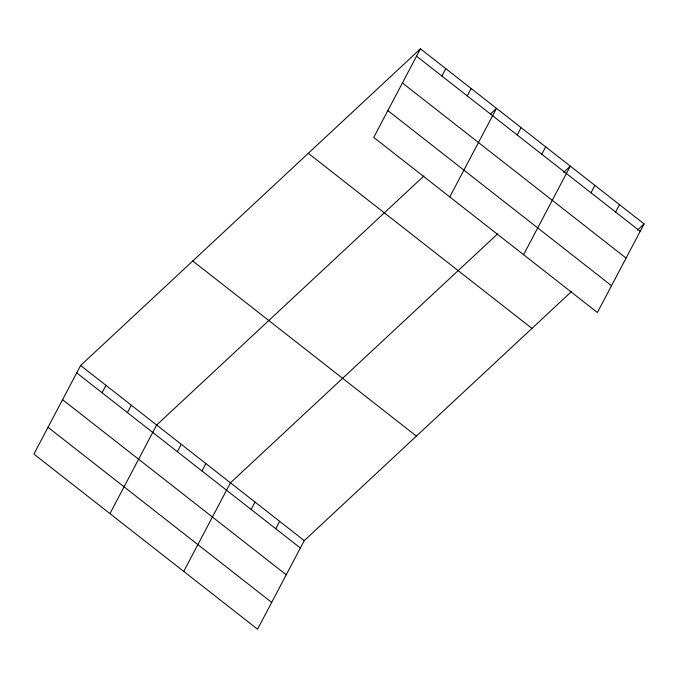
<?xml version="1.0" encoding="UTF-8"?>
<svg xmlns="http://www.w3.org/2000/svg" width="678" height="678" viewBox="0 0 678 678"><rect width="100%" height="100%" fill="white"/><g stroke="black" fill="none" stroke-linecap="round" stroke-linejoin="round"><path stroke-width="1.02" d="M420.445 48.799L373.739 137.388L597.394 312.499L644.1 223.91L420.445 48.799L80.606 365.501L33.9 454.09L257.555 629.201L304.261 540.612L571.579 291.489M102.056 392.74L105.954 385.35M127.405 412.588L131.303 405.198M109.938 513.627L156.652 425.038L423.97 175.924M177.356 451.692L181.255 444.302M201.959 470.956L205.849 463.566M441.895 76.038L445.793 68.648M183.746 571.41L230.452 482.821L497.771 233.707M467.244 95.886L471.142 88.496M251.157 509.475L255.055 502.084M449.785 196.925L496.491 108.336L490.508 113.912M275.76 528.738L279.658 521.348M517.195 134.99L521.094 127.6M541.798 154.253L545.697 146.863M523.586 254.708L570.291 166.127L563.562 172.39M591.004 192.772L594.894 185.382M615.599 212.036L619.497 204.646M637.371 230.181L644.1 223.91M416.555 56.189L640.202 231.3M402.427 82.987L626.074 258.098M387.867 110.599L611.522 285.701M308.304 153.313L531.95 328.423M192.755 260.988L416.411 436.098M80.606 365.501L304.261 540.612M76.707 372.892L300.362 548.002M62.579 399.689L286.235 574.8M48.028 427.293L271.683 602.403"/></g></svg>
